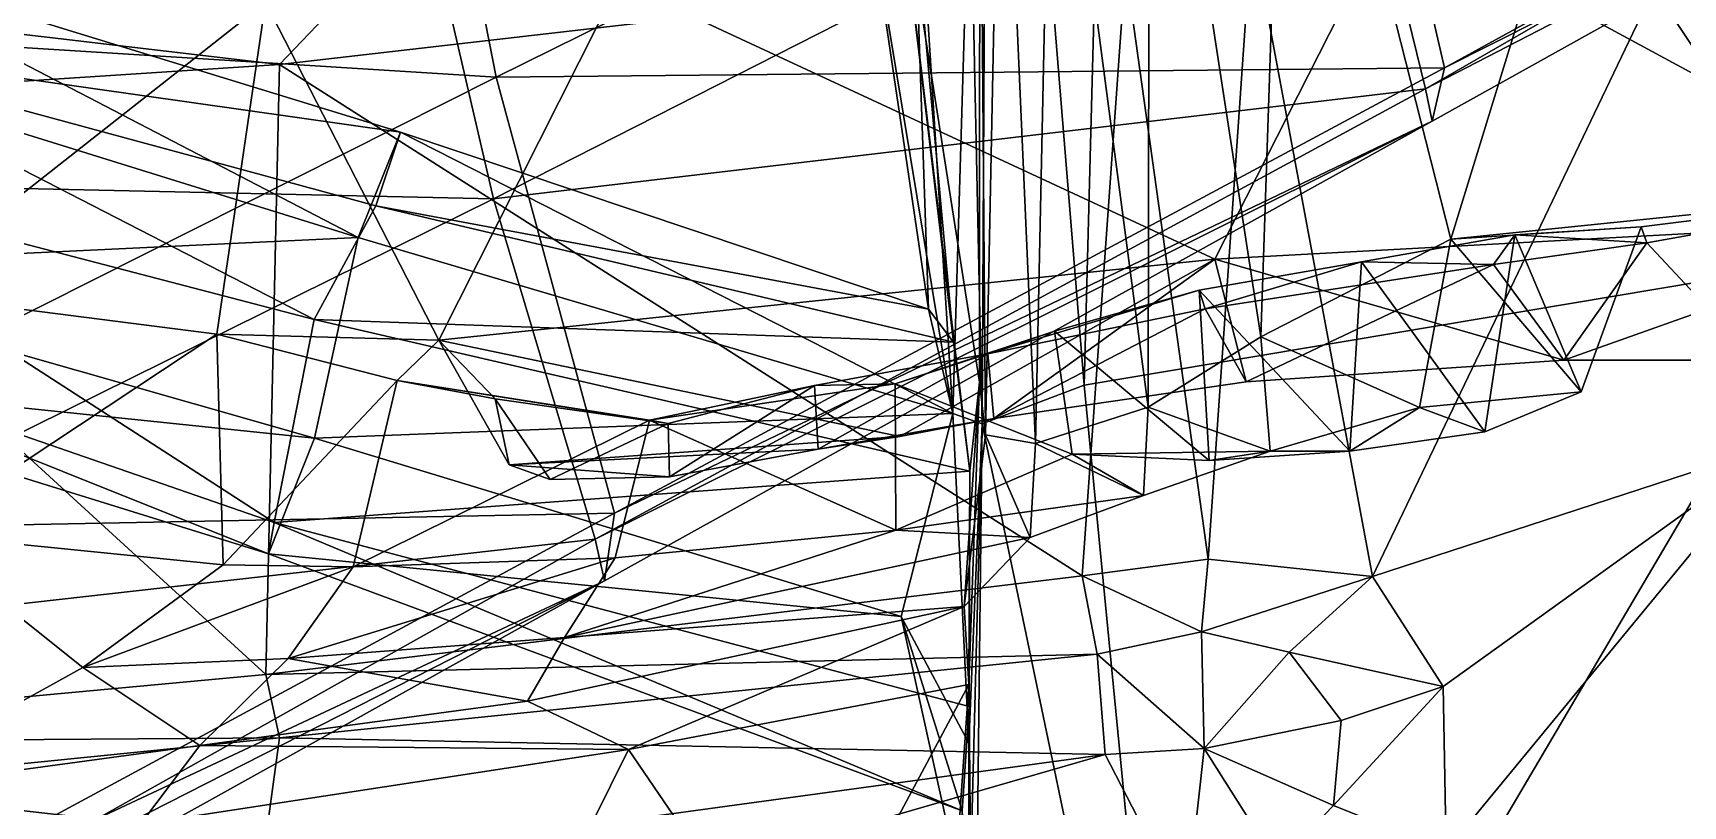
# Model space of a CAD drawing. Extents: x -4.77 to 4.77, y -2.48 to 3.3.
# Drawn here: x 1.644 to 2.1111, y 1.8847 to 2.1036 of the extents above; entities that cross this region are included whole.
import ezdxf

# ---------------------------------------------------------------- set-up
doc = ezdxf.new("R2010")
doc.units = 0

msp = doc.modelspace()

# ---------------------------------------------------------------- linework, layer by layer
for points in [[(2.154, 2.03956, -0.99458), (1.95049, 2.34452, -0.86248), (2.18042, 2.36068, -0.86223)], [(2.154, 2.03956, 0.99458), (2.18042, 2.36068, 0.86223), (1.95049, 2.34452, 0.86248)], [(1.91448, 2.33594, -0.85128), (1.95049, 2.34452, -0.86248), (1.94153, 2.00393, -1.00833)], [(1.91448, 2.33594, 0.85128), (1.94153, 2.00393, 1.00833), (1.95049, 2.34452, 0.86248)], [(2.154, 2.03956, -0.99458), (1.94153, 2.00393, -1.00833), (1.95049, 2.34452, -0.86248)], [(2.154, 2.03956, 0.99458), (1.95049, 2.34452, 0.86248), (1.94153, 2.00393, 1.00833)], [(1.90921, 2.15711, -0.80684), (1.91448, 2.33594, -0.85128), (1.9127, 1.99293, -0.97941)], [(1.90921, 2.15711, 0.80684), (1.9127, 1.99293, 0.97941), (1.91448, 2.33594, 0.85128)], [(1.91448, 2.33594, -0.85128), (1.94153, 2.00393, -1.00833), (1.9127, 1.99293, -0.97941)], [(1.91448, 2.33594, 0.85128), (1.9127, 1.99293, 0.97941), (1.94153, 2.00393, 1.00833)], [(1.7098, 2.11229, -0.01554), (1.6051, 2.02997, -0.17921), (1.58995, 2.29912, -0.19971)], [(1.7098, 2.11229, 0.01554), (1.58995, 2.29912, 0.19971), (1.6051, 2.02997, 0.17921)], [(2.18839, 2.05984, -0.14879), (2.37605, 2.26545, -0.14906), (2.10397, 2.23586, -0.14909)], [(2.18839, 2.05984, 0.14879), (2.10397, 2.23586, 0.14909), (2.37605, 2.26545, 0.14906)], [(1.99864, 2.22912, -0.16676), (2.04531, 2.04523, -0.15152), (2.10397, 2.23586, -0.14909)], [(1.99864, 2.22912, 0.16676), (2.10397, 2.23586, 0.14909), (2.04531, 2.04523, 0.15152)], [(2.18839, 2.05984, -0.14879), (2.10397, 2.23586, -0.14909), (2.04531, 2.04523, -0.15152)], [(2.18839, 2.05984, 0.14879), (2.04531, 2.04523, 0.15152), (2.10397, 2.23586, 0.14909)], [(1.95999, 2.22288, -0.19469), (1.99154, 2.01757, -0.17054), (1.99864, 2.22912, -0.16676)], [(1.95999, 2.22288, 0.19469), (1.99864, 2.22912, 0.16676), (1.99154, 2.01757, 0.17054)], [(1.99864, 2.22912, -0.16676), (1.99154, 2.01757, -0.17054), (2.04531, 2.04523, -0.15152)], [(1.99864, 2.22912, 0.16676), (2.04531, 2.04523, 0.15152), (1.99154, 2.01757, 0.17054)], [(2.01646, 2.21049, 1.40699), (2.29293, 2.23082, 1.49092), (2.04351, 2.09373, 1.41788)], [(2.01646, 2.21049, -1.40699), (2.04351, 2.09373, -1.41788), (2.29293, 2.23082, -1.49092)], [(2.04351, 2.09373, 1.41788), (2.29293, 2.23082, 1.49092), (2.29058, 2.21826, 1.5109)], [(2.04351, 2.09373, -1.41788), (2.29058, 2.21826, -1.5109), (2.29293, 2.23082, -1.49092)], [(1.49596, 2.10853, 1.25658), (1.74858, 2.22629, 1.32958), (1.77507, 2.09107, 1.33724)], [(1.49596, 2.10853, -1.25658), (1.77507, 2.09107, -1.33724), (1.74858, 2.22629, -1.32958)], [(1.74858, 2.22629, 1.32958), (2.01646, 2.21049, 1.40699), (1.77507, 2.09107, 1.33724)], [(1.74858, 2.22629, -1.32958), (1.77507, 2.09107, -1.33724), (2.01646, 2.21049, -1.40699)], [(2.01573, 2.17944, 1.47444), (2.03814, 2.08779, 1.47028), (2.28107, 2.2279, 1.54495)], [(2.01573, 2.17944, -1.47444), (2.28107, 2.2279, -1.54495), (2.03814, 2.08779, -1.47028)], [(2.03814, 2.08779, 1.47028), (2.29058, 2.21826, 1.5109), (2.28107, 2.2279, 1.54495)], [(2.03814, 2.08779, -1.47028), (2.28107, 2.2279, -1.54495), (2.29058, 2.21826, -1.5109)], [(1.95967, 1.99762, -0.19487), (1.95999, 2.22288, -0.19469), (1.93238, 2.20478, -0.23156)], [(1.95967, 1.99762, 0.19487), (1.93238, 2.20478, 0.23156), (1.95999, 2.22288, 0.19469)], [(1.95999, 2.22288, -0.19469), (1.95967, 1.99762, -0.19487), (1.99154, 2.01757, -0.17054)], [(1.95999, 2.22288, 0.19469), (1.99154, 2.01757, 0.17054), (1.95967, 1.99762, 0.19487)], [(2.03814, 2.08779, 1.47028), (2.04003, 2.07868, 1.43827), (2.29058, 2.21826, 1.5109)], [(2.03814, 2.08779, -1.47028), (2.29058, 2.21826, -1.5109), (2.04003, 2.07868, -1.43827)], [(2.04351, 2.09373, 1.41788), (2.29058, 2.21826, 1.5109), (2.04003, 2.07868, 1.43827)], [(2.04351, 2.09373, -1.41788), (2.04003, 2.07868, -1.43827), (2.29058, 2.21826, -1.5109)], [(1.77507, 2.09107, 1.33724), (2.01646, 2.21049, 1.40699), (2.04351, 2.09373, 1.41788)], [(1.77507, 2.09107, -1.33724), (2.04351, 2.09373, -1.41788), (2.01646, 2.21049, -1.40699)], [(1.74525, 2.18187, 1.39629), (1.47654, 2.20524, 1.31864), (1.49067, 2.06288, 1.32272)], [(1.74525, 2.18187, -1.39629), (1.49067, 2.06288, -1.32272), (1.47654, 2.20524, -1.31864)], [(1.91358, 1.98981, -0.30085), (1.91808, 2.20908, -0.27113), (1.912, 2.19669, -0.378)], [(1.91358, 1.98981, 0.30085), (1.912, 2.19669, 0.378), (1.91808, 2.20908, 0.27113)], [(1.92777, 1.98737, -0.2409), (1.91808, 2.20908, -0.27113), (1.91358, 1.98981, -0.30085)], [(1.92777, 1.98737, 0.2409), (1.91358, 1.98981, 0.30085), (1.91808, 2.20908, 0.27113)], [(1.92777, 1.98737, -0.2409), (1.93238, 2.20478, -0.23156), (1.91808, 2.20908, -0.27113)], [(1.92777, 1.98737, 0.2409), (1.91808, 2.20908, 0.27113), (1.93238, 2.20478, 0.23156)], [(1.95967, 1.99762, -0.19487), (1.93238, 2.20478, -0.23156), (1.92777, 1.98737, -0.2409)], [(1.95967, 1.99762, 0.19487), (1.92777, 1.98737, 0.2409), (1.93238, 2.20478, 0.23156)], [(1.88658, 2.16636, -0.6548), (1.91194, 2.00472, -0.38476), (1.912, 2.19669, -0.378)], [(1.88658, 2.16636, 0.6548), (1.912, 2.19669, 0.378), (1.91194, 2.00472, 0.38476)], [(1.91358, 1.98981, -0.30085), (1.912, 2.19669, -0.378), (1.91194, 2.00472, -0.38476)], [(1.91358, 1.98981, 0.30085), (1.91194, 2.00472, 0.38476), (1.912, 2.19669, 0.378)], [(1.49067, 2.06288, 1.32272), (1.77436, 2.05662, 1.40464), (1.74525, 2.18187, 1.39629)], [(1.49067, 2.06288, -1.32272), (1.74525, 2.18187, -1.39629), (1.77436, 2.05662, -1.40464)], [(1.74525, 2.18187, 1.39629), (1.77436, 2.05662, 1.40464), (2.01573, 2.17944, 1.47444)], [(1.74525, 2.18187, -1.39629), (2.01573, 2.17944, -1.47444), (1.77436, 2.05662, -1.40464)], [(1.77436, 2.05662, 1.40464), (2.03814, 2.08779, 1.47028), (2.01573, 2.17944, 1.47444)], [(1.77436, 2.05662, -1.40464), (2.01573, 2.17944, -1.47444), (2.03814, 2.08779, -1.47028)], [(1.90439, 1.99588, -0.78175), (1.88025, 2.14212, -0.74232), (1.89278, 2.17935, -0.77825)], [(1.90439, 1.99588, 0.78175), (1.89278, 2.17935, 0.77825), (1.88025, 2.14212, 0.74232)], [(1.90921, 2.15711, -0.80684), (1.90439, 1.99588, -0.78175), (1.89278, 2.17935, -0.77825)], [(1.90921, 2.15711, 0.80684), (1.89278, 2.17935, 0.77825), (1.90439, 1.99588, 0.78175)], [(1.90452, 2.01607, -0.68119), (1.88658, 2.16636, -0.6548), (1.8937, 2.13468, -0.68449)], [(1.90452, 2.01607, -0.68119), (1.90913, 1.97957, -0.63685), (1.88658, 2.16636, -0.6548)], [(1.88658, 2.16636, -0.6548), (1.90913, 1.97957, -0.63685), (1.91194, 2.00472, -0.38476)], [(1.90452, 2.01607, 0.68119), (1.8937, 2.13468, 0.68449), (1.88658, 2.16636, 0.6548)], [(1.90452, 2.01607, 0.68119), (1.88658, 2.16636, 0.6548), (1.90913, 1.97957, 0.63685)], [(1.88658, 2.16636, 0.6548), (1.91194, 2.00472, 0.38476), (1.90913, 1.97957, 0.63685)], [(1.90921, 2.15711, -0.80684), (1.9127, 1.99293, -0.97941), (1.90439, 1.99588, -0.78175)], [(1.90921, 2.15711, 0.80684), (1.90439, 1.99588, 0.78175), (1.9127, 1.99293, 0.97941)], [(2.18996, 2.05101, 0.03821), (2.02861, 2.13832, 0.03705), (2.20403, 2.15271, 0.04507)], [(2.18996, 2.05101, -0.03821), (2.20403, 2.15271, -0.04507), (2.02861, 2.13832, -0.03705)], [(1.98898, 2.13296, 0.57745), (2.02315, 1.94968, 0.64984), (2.11636, 2.14442, 0.72561)], [(1.98898, 2.13296, -0.57745), (2.11636, 2.14442, -0.72561), (2.02315, 1.94968, -0.64984)], [(2.02315, 1.94968, 0.64984), (2.13918, 1.98755, 0.75225), (2.11636, 2.14442, 0.72561)], [(2.02315, 1.94968, -0.64984), (2.11636, 2.14442, -0.72561), (2.13918, 1.98755, -0.75225)], [(1.89744, 2.0254, -0.73087), (1.8937, 2.13468, -0.68449), (1.88025, 2.14212, -0.74232)], [(1.90439, 1.99588, -0.78175), (1.89744, 2.0254, -0.73087), (1.88025, 2.14212, -0.74232)], [(1.89744, 2.0254, 0.73087), (1.88025, 2.14212, 0.74232), (1.8937, 2.13468, 0.68449)], [(1.90439, 1.99588, 0.78175), (1.88025, 2.14212, 0.74232), (1.89744, 2.0254, 0.73087)], [(1.97857, 2.03953, 0.02084), (1.80993, 2.11805, 0.00529), (2.02861, 2.13832, 0.03705)], [(1.97857, 2.03953, -0.02084), (2.02861, 2.13832, -0.03705), (1.80993, 2.11805, -0.00529)], [(2.18996, 2.05101, 0.03821), (1.97857, 2.03953, 0.02084), (2.02861, 2.13832, 0.03705)], [(2.18996, 2.05101, -0.03821), (2.02861, 2.13832, -0.03705), (1.97857, 2.03953, -0.02084)], [(1.89744, 2.0254, -0.73087), (1.90452, 2.01607, -0.68119), (1.8937, 2.13468, -0.68449)], [(1.89744, 2.0254, 0.73087), (1.8937, 2.13468, 0.68449), (1.90452, 2.01607, 0.68119)], [(1.97662, 1.95461, 0.61262), (1.98898, 2.13296, 0.57745), (1.95323, 2.12237, 0.58051)], [(1.97662, 1.95461, -0.61262), (1.95323, 2.12237, -0.58051), (1.98898, 2.13296, -0.57745)], [(1.98898, 2.13296, 0.57745), (1.97662, 1.95461, 0.61262), (2.02315, 1.94968, 0.64984)], [(1.98898, 2.13296, -0.57745), (2.02315, 1.94968, -0.64984), (1.97662, 1.95461, -0.61262)], [(1.57847, 2.12761, -0.78949), (1.73605, 2.04569, -0.82288), (1.56712, 2.09817, -0.85851)], [(1.57847, 2.12761, 0.78949), (1.56712, 2.09817, 0.85851), (1.73605, 2.04569, 0.82288)], [(1.57169, 2.10053, -0.74594), (1.74798, 2.07554, -0.76084), (1.57847, 2.12761, -0.78949)], [(1.57169, 2.10053, 0.74594), (1.57847, 2.12761, 0.78949), (1.74798, 2.07554, 0.76084)], [(1.57847, 2.12761, -0.78949), (1.74798, 2.07554, -0.76084), (1.73605, 2.04569, -0.82288)], [(1.57847, 2.12761, 0.78949), (1.73605, 2.04569, 0.82288), (1.74798, 2.07554, 0.76084)], [(1.71378, 2.09468, 0.63265), (1.941, 1.94989, 0.61867), (1.95323, 2.12237, 0.58051)], [(1.95323, 2.12237, 0.58051), (1.72643, 2.10794, 0.57902), (1.71378, 2.09468, 0.63265)], [(1.71378, 2.09468, -0.63265), (1.95323, 2.12237, -0.58051), (1.941, 1.94989, -0.61867)], [(1.95323, 2.12237, -0.58051), (1.71378, 2.09468, -0.63265), (1.72643, 2.10794, -0.57902)], [(1.97662, 1.95461, 0.61262), (1.95323, 2.12237, 0.58051), (1.941, 1.94989, 0.61867)], [(1.97662, 1.95461, -0.61262), (1.941, 1.94989, -0.61867), (1.95323, 2.12237, -0.58051)], [(1.7098, 2.11229, -0.01554), (1.80993, 2.11805, 0.00529), (1.75887, 2.01659, -0.01343)], [(1.7098, 2.11229, 0.01554), (1.75887, 2.01659, 0.01343), (1.80993, 2.11805, -0.00529)], [(1.97857, 2.03953, 0.02084), (1.75887, 2.01659, -0.01343), (1.80993, 2.11805, 0.00529)], [(1.97857, 2.03953, -0.02084), (1.80993, 2.11805, -0.00529), (1.75887, 2.01659, 0.01343)], [(1.69599, 2.01832, -0.03498), (1.6051, 2.02997, -0.17921), (1.7098, 2.11229, -0.01554)], [(1.69599, 2.01832, 0.03498), (1.7098, 2.11229, 0.01554), (1.6051, 2.02997, 0.17921)], [(1.7098, 2.11229, -0.01554), (1.75887, 2.01659, -0.01343), (1.69599, 2.01832, -0.03498)], [(1.7098, 2.11229, 0.01554), (1.69599, 2.01832, 0.03498), (1.75887, 2.01659, 0.01343)], [(1.49596, 2.10853, 1.25658), (1.77507, 2.09107, 1.33724), (1.51851, 1.96203, 1.26311)], [(1.49596, 2.10853, -1.25658), (1.51851, 1.96203, -1.26311), (1.77507, 2.09107, -1.33724)], [(1.61165, 2.10671, 0.58666), (1.53387, 2.08302, 0.66963), (1.71378, 2.09468, 0.63265)], [(1.61165, 2.10671, -0.58666), (1.71378, 2.09468, -0.63265), (1.53387, 2.08302, -0.66963)], [(1.61165, 2.10671, 0.58666), (1.71378, 2.09468, 0.63265), (1.72643, 2.10794, 0.57902)], [(1.61165, 2.10671, -0.58666), (1.72643, 2.10794, -0.57902), (1.71378, 2.09468, -0.63265)], [(1.73605, 2.04569, -0.82288), (1.55451, 2.03716, -0.85818), (1.56712, 2.09817, -0.85851)], [(1.73605, 2.04569, 0.82288), (1.56712, 2.09817, 0.85851), (1.55451, 2.03716, 0.85818)], [(1.72356, 2.0225, -0.70019), (1.57169, 2.10053, -0.74594), (1.55537, 2.06641, -0.73614)], [(1.72356, 2.0225, 0.70019), (1.55537, 2.06641, 0.73614), (1.57169, 2.10053, 0.74594)], [(1.57169, 2.10053, -0.74594), (1.74105, 2.0547, -0.71466), (1.74798, 2.07554, -0.76084)], [(1.72356, 2.0225, -0.70019), (1.74105, 2.0547, -0.71466), (1.57169, 2.10053, -0.74594)], [(1.57169, 2.10053, 0.74594), (1.74798, 2.07554, 0.76084), (1.74105, 2.0547, 0.71466)], [(1.72356, 2.0225, 0.70019), (1.57169, 2.10053, 0.74594), (1.74105, 2.0547, 0.71466)], [(1.53387, 2.08302, 0.66963), (1.70983, 1.92195, 0.66249), (1.71378, 2.09468, 0.63265)], [(1.53387, 2.08302, -0.66963), (1.71378, 2.09468, -0.63265), (1.70983, 1.92195, -0.66249)], [(1.71378, 2.09468, 0.63265), (1.70983, 1.92195, 0.66249), (1.941, 1.94989, 0.61867)], [(1.71378, 2.09468, -0.63265), (1.941, 1.94989, -0.61867), (1.70983, 1.92195, -0.66249)], [(1.77507, 2.09107, 1.33724), (2.04351, 2.09373, 1.41788), (1.80861, 1.96761, 1.34856)], [(1.77507, 2.09107, -1.33724), (1.80861, 1.96761, -1.34856), (2.04351, 2.09373, -1.41788)], [(1.80861, 1.96761, 1.34856), (2.04351, 2.09373, 1.41788), (2.04003, 2.07868, 1.43827)], [(1.80861, 1.96761, -1.34856), (2.04003, 2.07868, -1.43827), (2.04351, 2.09373, -1.41788)], [(1.51851, 1.96203, 1.26311), (1.77507, 2.09107, 1.33724), (1.80861, 1.96761, 1.34856)], [(1.51851, 1.96203, -1.26311), (1.80861, 1.96761, -1.34856), (1.77507, 2.09107, -1.33724)], [(1.77436, 2.05662, 1.40464), (1.80308, 1.96025, 1.40542), (2.03814, 2.08779, 1.47028)], [(1.77436, 2.05662, -1.40464), (2.03814, 2.08779, -1.47028), (1.80308, 1.96025, -1.40542)], [(2.04003, 2.07868, 1.43827), (2.03814, 2.08779, 1.47028), (1.80308, 1.96025, 1.40542)], [(2.04003, 2.07868, -1.43827), (1.80308, 1.96025, -1.40542), (2.03814, 2.08779, -1.47028)], [(1.53387, 2.08302, 0.66963), (1.50039, 1.9025, 0.70276), (1.70983, 1.92195, 0.66249)], [(1.53387, 2.08302, -0.66963), (1.70983, 1.92195, -0.66249), (1.50039, 1.9025, -0.70276)], [(2.04003, 2.07868, 1.43827), (1.80308, 1.96025, 1.40542), (1.80572, 1.94845, 1.36833)], [(2.04003, 2.07868, -1.43827), (1.80572, 1.94845, -1.36833), (1.80308, 1.96025, -1.40542)], [(1.80861, 1.96761, 1.34856), (2.04003, 2.07868, 1.43827), (1.80572, 1.94845, 1.36833)], [(1.80861, 1.96761, -1.34856), (1.80572, 1.94845, -1.36833), (2.04003, 2.07868, -1.43827)], [(1.74798, 2.07554, -0.76084), (1.90439, 1.99588, -0.78175), (1.73605, 2.04569, -0.82288)], [(1.74798, 2.07554, 0.76084), (1.73605, 2.04569, 0.82288), (1.90439, 1.99588, 0.78175)], [(1.74105, 2.0547, -0.71466), (1.89744, 2.0254, -0.73087), (1.74798, 2.07554, -0.76084)], [(1.74105, 2.0547, 0.71466), (1.74798, 2.07554, 0.76084), (1.89744, 2.0254, 0.73087)], [(1.74798, 2.07554, -0.76084), (1.89744, 2.0254, -0.73087), (1.90439, 1.99588, -0.78175)], [(1.74798, 2.07554, 0.76084), (1.90439, 1.99588, 0.78175), (1.89744, 2.0254, 0.73087)], [(1.55537, 2.06641, -0.73614), (1.5363, 2.02584, -0.75797), (1.71222, 1.96502, -0.72609)], [(1.55537, 2.06641, 0.73614), (1.71222, 1.96502, 0.72609), (1.5363, 2.02584, 0.75797)], [(1.55537, 2.06641, -0.73614), (1.71222, 1.96502, -0.72609), (1.72356, 2.0225, -0.70019)], [(1.55537, 2.06641, 0.73614), (1.72356, 2.0225, 0.70019), (1.71222, 1.96502, 0.72609)], [(1.49067, 2.06288, 1.32272), (1.51376, 1.92772, 1.32937), (1.77436, 2.05662, 1.40464)], [(1.49067, 2.06288, -1.32272), (1.77436, 2.05662, -1.40464), (1.51376, 1.92772, -1.32937)], [(1.51376, 1.92772, 1.32937), (1.80308, 1.96025, 1.40542), (1.77436, 2.05662, 1.40464)], [(1.51376, 1.92772, -1.32937), (1.77436, 2.05662, -1.40464), (1.80308, 1.96025, -1.40542)], [(2.18839, 2.05984, -0.14879), (2.04531, 2.04523, -0.15152), (2.09924, 2.0487, -0.14858)], [(2.18839, 2.05984, 0.14879), (2.09924, 2.0487, 0.14858), (2.04531, 2.04523, 0.15152)], [(2.09924, 2.0487, -0.14858), (2.10079, 2.04421, -0.06425), (2.18839, 2.05984, -0.14879)], [(2.09924, 2.0487, 0.14858), (2.18839, 2.05984, 0.14879), (2.10079, 2.04421, 0.06425)], [(2.13192, 2.01096, -0.04988), (2.18839, 2.05984, -0.14879), (2.10079, 2.04421, -0.06425)], [(2.13192, 2.01096, 0.04988), (2.10079, 2.04421, 0.06425), (2.18839, 2.05984, 0.14879)], [(1.90452, 2.01607, -0.68119), (1.74105, 2.0547, -0.71466), (1.72356, 2.0225, -0.70019)], [(1.90452, 2.01607, 0.68119), (1.72356, 2.0225, 0.70019), (1.74105, 2.0547, 0.71466)], [(1.74105, 2.0547, -0.71466), (1.90452, 2.01607, -0.68119), (1.89744, 2.0254, -0.73087)], [(1.74105, 2.0547, 0.71466), (1.89744, 2.0254, 0.73087), (1.90452, 2.01607, 0.68119)], [(2.07737, 2.01101, -0.01809), (1.97857, 2.03953, 0.02084), (2.18996, 2.05101, 0.03821)], [(2.07737, 2.01101, 0.01809), (2.18996, 2.05101, -0.03821), (1.97857, 2.03953, -0.02084)], [(2.13192, 2.01096, -0.04988), (2.07737, 2.01101, -0.01809), (2.18996, 2.05101, 0.03821)], [(2.13192, 2.01096, 0.04988), (2.18996, 2.05101, -0.03821), (2.07737, 2.01101, 0.01809)], [(2.05501, 1.99064, -0.11661), (2.0201, 2.03878, -0.077), (2.06348, 2.04649, -0.09172)], [(2.06348, 2.04649, -0.09172), (2.0201, 2.03878, -0.077), (2.05738, 2.03803, -0.03642)], [(2.05501, 1.99064, 0.11661), (2.06348, 2.04649, 0.09172), (2.0201, 2.03878, 0.077)], [(2.06348, 2.04649, 0.09172), (2.05738, 2.03803, 0.03642), (2.0201, 2.03878, 0.077)], [(2.04531, 2.04523, -0.15152), (2.08228, 2.00201, -0.14371), (2.09924, 2.0487, -0.14858)], [(2.04531, 2.04523, 0.15152), (2.09924, 2.0487, 0.14858), (2.08228, 2.00201, 0.14371)], [(2.08228, 2.00201, -0.14371), (2.05501, 1.99064, -0.11661), (2.06348, 2.04649, -0.09172)], [(2.08228, 2.00201, 0.14371), (2.06348, 2.04649, 0.09172), (2.05501, 1.99064, 0.11661)], [(2.06348, 2.04649, -0.09172), (2.05738, 2.03803, -0.03642), (2.10079, 2.04421, -0.06425)], [(2.06348, 2.04649, 0.09172), (2.10079, 2.04421, 0.06425), (2.05738, 2.03803, 0.03642)], [(2.08228, 2.00201, -0.14371), (2.06348, 2.04649, -0.09172), (2.09924, 2.0487, -0.14858)], [(2.09924, 2.0487, -0.14858), (2.06348, 2.04649, -0.09172), (2.10079, 2.04421, -0.06425)], [(2.08228, 2.00201, 0.14371), (2.09924, 2.0487, 0.14858), (2.06348, 2.04649, 0.09172)], [(2.09924, 2.0487, 0.14858), (2.10079, 2.04421, 0.06425), (2.06348, 2.04649, 0.09172)], [(1.73605, 2.04569, -0.82288), (1.72369, 1.98891, -0.82461), (1.55451, 2.03716, -0.85818)], [(1.73605, 2.04569, 0.82288), (1.55451, 2.03716, 0.85818), (1.72369, 1.98891, 0.82461)], [(1.90439, 1.99588, -0.78175), (1.72369, 1.98891, -0.82461), (1.73605, 2.04569, -0.82288)], [(1.90439, 1.99588, 0.78175), (1.73605, 2.04569, 0.82288), (1.72369, 1.98891, 0.82461)], [(1.99154, 2.01757, -0.17054), (2.03644, 1.99753, -0.15172), (2.04531, 2.04523, -0.15152)], [(1.99154, 2.01757, 0.17054), (2.04531, 2.04523, 0.15152), (2.03644, 1.99753, 0.15172)], [(2.04531, 2.04523, -0.15152), (2.03644, 1.99753, -0.15172), (2.08228, 2.00201, -0.14371)], [(2.04531, 2.04523, 0.15152), (2.08228, 2.00201, 0.14371), (2.03644, 1.99753, 0.15172)], [(2.07737, 2.01101, -0.01809), (2.10079, 2.04421, -0.06425), (2.05738, 2.03803, -0.03642)], [(2.07737, 2.01101, 0.01809), (2.05738, 2.03803, 0.03642), (2.10079, 2.04421, 0.06425)], [(2.07737, 2.01101, -0.01809), (2.13192, 2.01096, -0.04988), (2.10079, 2.04421, -0.06425)], [(2.07737, 2.01101, 0.01809), (2.10079, 2.04421, 0.06425), (2.13192, 2.01096, 0.04988)], [(1.72369, 1.98891, -0.82461), (1.54541, 2.00735, -0.81737), (1.55451, 2.03716, -0.85818)], [(1.72369, 1.98891, 0.82461), (1.55451, 2.03716, 0.85818), (1.54541, 2.00735, 0.81737)], [(1.75887, 2.01659, -0.01343), (1.97857, 2.03953, 0.02084), (1.88938, 1.98932, -0.01077)], [(1.75887, 2.01659, 0.01343), (1.88938, 1.98932, 0.01077), (1.97857, 2.03953, -0.02084)], [(1.97857, 2.03953, 0.02084), (1.91598, 1.99447, -0.03641), (1.88938, 1.98932, -0.01077)], [(1.97857, 2.03953, -0.02084), (1.88938, 1.98932, 0.01077), (1.91598, 1.99447, 0.03641)], [(1.97857, 2.03953, 0.02084), (1.98738, 2.00482, -0.0079), (1.91598, 1.99447, -0.03641)], [(1.97857, 2.03953, -0.02084), (1.91598, 1.99447, 0.03641), (1.98738, 2.00482, 0.0079)], [(1.96862, 1.72501, -1.10203), (1.94153, 2.00393, -1.00833), (2.154, 2.03956, -0.99458)], [(1.96862, 1.72501, 1.10203), (2.154, 2.03956, 0.99458), (1.94153, 2.00393, 1.00833)], [(1.96862, 1.72501, -1.10203), (2.154, 2.03956, -0.99458), (2.17327, 1.70239, -1.12546)], [(1.96862, 1.72501, 1.10203), (2.17327, 1.70239, 1.12546), (2.154, 2.03956, 0.99458)], [(1.97576, 2.02552, -0.02899), (2.0201, 2.03878, -0.077), (1.97411, 2.03084, -0.07526)], [(2.01672, 1.98524, -0.10813), (1.97411, 2.03084, -0.07526), (2.0201, 2.03878, -0.077)], [(1.97576, 2.02552, 0.02899), (1.97411, 2.03084, 0.07526), (2.0201, 2.03878, 0.077)], [(2.01672, 1.98524, 0.10813), (2.0201, 2.03878, 0.077), (1.97411, 2.03084, 0.07526)], [(1.97576, 2.02552, -0.02899), (2.05738, 2.03803, -0.03642), (2.0201, 2.03878, -0.077)], [(1.97576, 2.02552, 0.02899), (2.0201, 2.03878, 0.077), (2.05738, 2.03803, 0.03642)], [(2.05738, 2.03803, -0.03642), (1.97576, 2.02552, -0.02899), (1.98738, 2.00482, -0.0079)], [(2.05738, 2.03803, 0.03642), (1.98738, 2.00482, 0.0079), (1.97576, 2.02552, 0.02899)], [(2.07737, 2.01101, -0.01809), (1.98738, 2.00482, -0.0079), (1.97857, 2.03953, 0.02084)], [(2.07737, 2.01101, 0.01809), (1.97857, 2.03953, -0.02084), (1.98738, 2.00482, 0.0079)], [(2.05738, 2.03803, -0.03642), (1.98738, 2.00482, -0.0079), (2.07737, 2.01101, -0.01809)], [(2.05738, 2.03803, 0.03642), (2.07737, 2.01101, 0.01809), (1.98738, 2.00482, 0.0079)], [(2.05501, 1.99064, -0.11661), (2.01672, 1.98524, -0.10813), (2.0201, 2.03878, -0.077)], [(2.05501, 1.99064, 0.11661), (2.0201, 2.03878, 0.077), (2.01672, 1.98524, 0.10813)], [(1.69599, 2.01832, -0.03498), (1.6106, 1.96184, -0.17158), (1.6051, 2.02997, -0.17921)], [(1.69599, 2.01832, 0.03498), (1.6051, 2.02997, 0.17921), (1.6106, 1.96184, 0.17158)], [(1.91428, 2.01281, -0.0545), (1.97411, 2.03084, -0.07526), (1.9331, 2.01918, -0.0906)], [(1.91428, 2.01281, -0.0545), (1.97576, 2.02552, -0.02899), (1.97411, 2.03084, -0.07526)], [(1.91428, 2.01281, 0.0545), (1.9331, 2.01918, 0.0906), (1.97411, 2.03084, 0.07526)], [(1.91428, 2.01281, 0.0545), (1.97411, 2.03084, 0.07526), (1.97576, 2.02552, 0.02899)], [(1.9331, 2.01918, -0.0906), (1.97411, 2.03084, -0.07526), (1.97697, 1.98252, -0.1073)], [(1.9331, 2.01918, 0.0906), (1.97697, 1.98252, 0.1073), (1.97411, 2.03084, 0.07526)], [(2.01672, 1.98524, -0.10813), (1.97697, 1.98252, -0.1073), (1.97411, 2.03084, -0.07526)], [(2.01672, 1.98524, 0.10813), (1.97411, 2.03084, 0.07526), (1.97697, 1.98252, 0.1073)], [(1.5363, 2.02584, -0.75797), (1.71062, 1.95614, -0.78396), (1.71222, 1.96502, -0.72609)], [(1.5363, 2.02584, -0.75797), (1.54541, 2.00735, -0.81737), (1.71062, 1.95614, -0.78396)], [(1.5363, 2.02584, 0.75797), (1.71222, 1.96502, 0.72609), (1.71062, 1.95614, 0.78396)], [(1.5363, 2.02584, 0.75797), (1.71062, 1.95614, 0.78396), (1.54541, 2.00735, 0.81737)], [(1.97576, 2.02552, -0.02899), (1.91428, 2.01281, -0.0545), (1.91598, 1.99447, -0.03641)], [(1.97576, 2.02552, 0.02899), (1.91598, 1.99447, 0.03641), (1.91428, 2.01281, 0.0545)], [(1.97576, 2.02552, -0.02899), (1.91598, 1.99447, -0.03641), (1.98738, 2.00482, -0.0079)], [(1.97576, 2.02552, 0.02899), (1.98738, 2.00482, 0.0079), (1.91598, 1.99447, 0.03641)], [(1.6106, 1.96184, -0.17158), (1.69599, 2.01832, -0.03498), (1.69781, 1.95302, -0.07232)], [(1.6106, 1.96184, 0.17158), (1.69781, 1.95302, 0.07232), (1.69599, 2.01832, 0.03498)], [(1.75887, 2.01659, -0.01343), (1.74708, 2.00524, -0.08278), (1.69599, 2.01832, -0.03498)], [(1.69781, 1.95302, -0.07232), (1.69599, 2.01832, -0.03498), (1.74708, 2.00524, -0.08278)], [(1.75887, 2.01659, 0.01343), (1.69599, 2.01832, 0.03498), (1.74708, 2.00524, 0.08278)], [(1.69781, 1.95302, 0.07232), (1.74708, 2.00524, 0.08278), (1.69599, 2.01832, 0.03498)], [(1.71222, 1.96502, -0.72609), (1.90913, 1.97957, -0.63685), (1.72356, 2.0225, -0.70019)], [(1.71222, 1.96502, 0.72609), (1.72356, 2.0225, 0.70019), (1.90913, 1.97957, 0.63685)], [(1.90452, 2.01607, -0.68119), (1.72356, 2.0225, -0.70019), (1.90913, 1.97957, -0.63685)], [(1.90452, 2.01607, 0.68119), (1.90913, 1.97957, 0.63685), (1.72356, 2.0225, 0.70019)], [(1.91428, 2.01281, -0.0545), (1.9331, 2.01918, -0.0906), (1.88804, 2.00427, -0.11466)], [(1.88804, 2.00427, -0.11466), (1.9331, 2.01918, -0.0906), (1.93812, 1.98436, -0.11676)], [(1.91428, 2.01281, 0.0545), (1.88804, 2.00427, 0.11466), (1.9331, 2.01918, 0.0906)], [(1.88804, 2.00427, 0.11466), (1.93812, 1.98436, 0.11676), (1.9331, 2.01918, 0.0906)], [(1.9331, 2.01918, -0.0906), (1.97697, 1.98252, -0.1073), (1.93812, 1.98436, -0.11676)], [(1.9331, 2.01918, 0.0906), (1.93812, 1.98436, 0.11676), (1.97697, 1.98252, 0.1073)], [(1.75887, 2.01659, -0.01343), (1.7748, 2.00003, -0.045), (1.74708, 2.00524, -0.08278)], [(1.75887, 2.01659, 0.01343), (1.74708, 2.00524, 0.08278), (1.7748, 2.00003, 0.045)], [(1.77872, 1.98134, -0.01277), (1.7748, 2.00003, -0.045), (1.75887, 2.01659, -0.01343)], [(1.75887, 2.01659, -0.01343), (1.88938, 1.98932, -0.01077), (1.77872, 1.98134, -0.01277)], [(1.77872, 1.98134, 0.01277), (1.75887, 2.01659, 0.01343), (1.7748, 2.00003, 0.045)], [(1.75887, 2.01659, 0.01343), (1.77872, 1.98134, 0.01277), (1.88938, 1.98932, 0.01077)], [(1.99422, 1.98516, -0.16576), (1.99154, 2.01757, -0.17054), (1.95967, 1.99762, -0.19487)], [(1.99422, 1.98516, 0.16576), (1.95967, 1.99762, 0.19487), (1.99154, 2.01757, 0.17054)], [(1.99154, 2.01757, -0.17054), (1.99422, 1.98516, -0.16576), (2.03644, 1.99753, -0.15172)], [(1.99154, 2.01757, 0.17054), (2.03644, 1.99753, 0.15172), (1.99422, 1.98516, 0.16576)], [(1.91428, 2.01281, -0.0545), (1.88804, 2.00427, -0.11466), (1.86516, 2.00379, -0.084)], [(1.8662, 1.98577, -0.06049), (1.91428, 2.01281, -0.0545), (1.86516, 2.00379, -0.084)], [(1.91428, 2.01281, 0.0545), (1.86516, 2.00379, 0.084), (1.88804, 2.00427, 0.11466)], [(1.8662, 1.98577, 0.06049), (1.86516, 2.00379, 0.084), (1.91428, 2.01281, 0.0545)], [(1.8662, 1.98577, -0.06049), (1.91598, 1.99447, -0.03641), (1.91428, 2.01281, -0.0545)], [(1.8662, 1.98577, 0.06049), (1.91428, 2.01281, 0.0545), (1.91598, 1.99447, 0.03641)], [(1.72369, 1.98891, -0.82461), (1.71062, 1.95614, -0.78396), (1.54541, 2.00735, -0.81737)], [(1.72369, 1.98891, 0.82461), (1.54541, 2.00735, 0.81737), (1.71062, 1.95614, 0.78396)], [(1.69781, 1.95302, -0.07232), (1.74708, 2.00524, -0.08278), (1.73461, 1.95243, -0.10917)], [(1.69781, 1.95302, 0.07232), (1.73461, 1.95243, 0.10917), (1.74708, 2.00524, 0.08278)], [(1.81853, 1.99398, -0.12627), (1.73461, 1.95243, -0.10917), (1.74708, 2.00524, -0.08278)], [(1.81853, 1.99398, 0.12627), (1.74708, 2.00524, 0.08278), (1.73461, 1.95243, 0.10917)], [(1.82373, 1.99305, -0.0868), (1.74708, 2.00524, -0.08278), (1.7748, 2.00003, -0.045)], [(1.82373, 1.99305, -0.0868), (1.81853, 1.99398, -0.12627), (1.74708, 2.00524, -0.08278)], [(1.82373, 1.99305, 0.0868), (1.7748, 2.00003, 0.045), (1.74708, 2.00524, 0.08278)], [(1.82373, 1.99305, 0.0868), (1.74708, 2.00524, 0.08278), (1.81853, 1.99398, 0.12627)], [(1.86516, 2.00379, -0.084), (1.88804, 2.00427, -0.11466), (1.81853, 1.99398, -0.12627)], [(1.81853, 1.99398, -0.12627), (1.88804, 2.00427, -0.11466), (1.88822, 1.96288, -0.1453)], [(1.86516, 2.00379, 0.084), (1.81853, 1.99398, 0.12627), (1.88804, 2.00427, 0.11466)], [(1.81853, 1.99398, 0.12627), (1.88822, 1.96288, 0.1453), (1.88804, 2.00427, 0.11466)], [(1.88804, 2.00427, -0.11466), (1.93812, 1.98436, -0.11676), (1.88822, 1.96288, -0.1453)], [(1.88804, 2.00427, 0.11466), (1.88822, 1.96288, 0.1453), (1.93812, 1.98436, 0.11676)], [(1.91194, 2.00472, -0.38476), (1.90758, 1.94119, -0.31301), (1.91358, 1.98981, -0.30085)], [(1.91194, 2.00472, -0.38476), (1.90889, 1.91914, -0.45707), (1.90758, 1.94119, -0.31301)], [(1.91194, 2.00472, 0.38476), (1.91358, 1.98981, 0.30085), (1.90758, 1.94119, 0.31301)], [(1.91194, 2.00472, 0.38476), (1.90758, 1.94119, 0.31301), (1.90889, 1.91914, 0.45707)], [(1.90913, 1.97957, -0.63685), (1.90889, 1.91914, -0.45707), (1.91194, 2.00472, -0.38476)], [(1.90913, 1.97957, 0.63685), (1.91194, 2.00472, 0.38476), (1.90889, 1.91914, 0.45707)], [(1.9127, 1.99293, -0.97941), (1.94153, 2.00393, -1.00833), (1.96862, 1.72501, -1.10203)], [(1.9127, 1.99293, 0.97941), (1.96862, 1.72501, 1.10203), (1.94153, 2.00393, 1.00833)], [(1.79039, 1.97718, -0.04268), (1.82373, 1.99305, -0.0868), (1.7748, 2.00003, -0.045)], [(1.77872, 1.98134, -0.01277), (1.79039, 1.97718, -0.04268), (1.7748, 2.00003, -0.045)], [(1.79039, 1.97718, 0.04268), (1.7748, 2.00003, 0.045), (1.82373, 1.99305, 0.0868)], [(1.77872, 1.98134, 0.01277), (1.7748, 2.00003, 0.045), (1.79039, 1.97718, 0.04268)], [(1.86516, 2.00379, -0.084), (1.81853, 1.99398, -0.12627), (1.82373, 1.99305, -0.0868)], [(1.86516, 2.00379, 0.084), (1.82373, 1.99305, 0.0868), (1.81853, 1.99398, 0.12627)], [(1.82419, 1.97797, -0.07021), (1.86516, 2.00379, -0.084), (1.82373, 1.99305, -0.0868)], [(1.82419, 1.97797, 0.07021), (1.82373, 1.99305, 0.0868), (1.86516, 2.00379, 0.084)], [(1.82419, 1.97797, -0.07021), (1.8662, 1.98577, -0.06049), (1.86516, 2.00379, -0.084)], [(1.82419, 1.97797, 0.07021), (1.86516, 2.00379, 0.084), (1.8662, 1.98577, 0.06049)], [(2.05501, 1.99064, -0.11661), (2.08228, 2.00201, -0.14371), (2.03644, 1.99753, -0.15172)], [(2.05501, 1.99064, 0.11661), (2.03644, 1.99753, 0.15172), (2.08228, 2.00201, 0.14371)], [(1.90439, 1.99588, -0.78175), (1.88973, 1.93838, -0.78169), (1.72369, 1.98891, -0.82461)], [(1.90439, 1.99588, 0.78175), (1.72369, 1.98891, 0.82461), (1.88973, 1.93838, 0.78169)], [(1.90885, 1.90249, -0.87205), (1.88973, 1.93838, -0.78169), (1.90439, 1.99588, -0.78175)], [(1.90885, 1.90249, 0.87205), (1.90439, 1.99588, 0.78175), (1.88973, 1.93838, 0.78169)], [(1.90885, 1.90249, -0.87205), (1.90439, 1.99588, -0.78175), (1.9127, 1.99293, -0.97941)], [(1.90885, 1.90249, 0.87205), (1.9127, 1.99293, 0.97941), (1.90439, 1.99588, 0.78175)], [(1.92777, 1.98737, -0.2409), (1.95837, 1.97265, -0.18987), (1.95967, 1.99762, -0.19487)], [(1.92777, 1.98737, 0.2409), (1.95967, 1.99762, 0.19487), (1.95837, 1.97265, 0.18987)], [(1.99422, 1.98516, -0.16576), (1.95967, 1.99762, -0.19487), (1.95837, 1.97265, -0.18987)], [(1.99422, 1.98516, 0.16576), (1.95837, 1.97265, 0.18987), (1.95967, 1.99762, 0.19487)], [(2.01672, 1.98524, -0.10813), (2.03644, 1.99753, -0.15172), (1.99422, 1.98516, -0.16576)], [(2.01672, 1.98524, 0.10813), (1.99422, 1.98516, 0.16576), (2.03644, 1.99753, 0.15172)], [(2.05501, 1.99064, -0.11661), (2.03644, 1.99753, -0.15172), (2.01672, 1.98524, -0.10813)], [(2.05501, 1.99064, 0.11661), (2.01672, 1.98524, 0.10813), (2.03644, 1.99753, 0.15172)], [(1.81853, 1.99398, -0.12627), (1.80881, 1.95503, -0.15063), (1.73461, 1.95243, -0.10917)], [(1.81853, 1.99398, 0.12627), (1.73461, 1.95243, 0.10917), (1.80881, 1.95503, 0.15063)], [(1.79039, 1.97718, -0.04268), (1.82419, 1.97797, -0.07021), (1.82373, 1.99305, -0.0868)], [(1.79039, 1.97718, 0.04268), (1.82373, 1.99305, 0.0868), (1.82419, 1.97797, 0.07021)], [(1.81853, 1.99398, -0.12627), (1.88822, 1.96288, -0.1453), (1.80881, 1.95503, -0.15063)], [(1.81853, 1.99398, 0.12627), (1.80881, 1.95503, 0.15063), (1.88822, 1.96288, 0.1453)], [(1.8662, 1.98577, -0.06049), (1.88938, 1.98932, -0.01077), (1.91598, 1.99447, -0.03641)], [(1.8662, 1.98577, 0.06049), (1.91598, 1.99447, 0.03641), (1.88938, 1.98932, 0.01077)], [(1.90899, 1.85115, -0.85092), (1.90885, 1.90249, -0.87205), (1.9127, 1.99293, -0.97941)], [(1.90899, 1.85115, 0.85092), (1.9127, 1.99293, 0.97941), (1.90885, 1.90249, 0.87205)], [(1.90899, 1.85115, -0.85092), (1.9127, 1.99293, -0.97941), (1.90921, 1.68958, -0.95157)], [(1.90899, 1.85115, 0.85092), (1.90921, 1.68958, 0.95157), (1.9127, 1.99293, 0.97941)], [(1.9127, 1.99293, -0.97941), (1.96862, 1.72501, -1.10203), (1.90921, 1.68958, -0.95157)], [(1.9127, 1.99293, 0.97941), (1.90921, 1.68958, 0.95157), (1.96862, 1.72501, 1.10203)], [(1.88973, 1.93838, -0.78169), (1.71062, 1.95614, -0.78396), (1.72369, 1.98891, -0.82461)], [(1.88973, 1.93838, 0.78169), (1.72369, 1.98891, 0.82461), (1.71062, 1.95614, 0.78396)], [(1.8662, 1.98577, -0.06049), (1.77872, 1.98134, -0.01277), (1.88938, 1.98932, -0.01077)], [(1.8662, 1.98577, 0.06049), (1.88938, 1.98932, 0.01077), (1.77872, 1.98134, 0.01277)], [(1.82419, 1.97797, -0.07021), (1.77872, 1.98134, -0.01277), (1.8662, 1.98577, -0.06049)], [(1.82419, 1.97797, 0.07021), (1.8662, 1.98577, 0.06049), (1.77872, 1.98134, 0.01277)], [(1.92623, 1.9608, -0.23673), (1.91358, 1.98981, -0.30085), (1.90758, 1.94119, -0.31301)], [(1.92623, 1.9608, 0.23673), (1.90758, 1.94119, 0.31301), (1.91358, 1.98981, 0.30085)], [(1.92623, 1.9608, -0.23673), (1.92777, 1.98737, -0.2409), (1.91358, 1.98981, -0.30085)], [(1.92623, 1.9608, 0.23673), (1.91358, 1.98981, 0.30085), (1.92777, 1.98737, 0.2409)], [(1.92777, 1.98737, -0.2409), (1.92623, 1.9608, -0.23673), (1.95837, 1.97265, -0.18987)], [(1.92777, 1.98737, 0.2409), (1.95837, 1.97265, 0.18987), (1.92623, 1.9608, 0.23673)], [(2.01672, 1.98524, -0.10813), (1.99422, 1.98516, -0.16576), (1.97697, 1.98252, -0.1073)], [(2.01672, 1.98524, 0.10813), (1.97697, 1.98252, 0.1073), (1.99422, 1.98516, 0.16576)], [(2.02315, 1.94968, 0.64984), (2.0432, 1.91857, 0.68644), (2.13918, 1.98755, 0.75225)], [(2.02315, 1.94968, -0.64984), (2.13918, 1.98755, -0.75225), (2.0432, 1.91857, -0.68644)], [(2.13918, 1.98755, 0.75225), (2.0432, 1.91857, 0.68644), (2.04401, 1.87201, 0.68883)], [(2.13918, 1.98755, -0.75225), (2.04401, 1.87201, -0.68883), (2.0432, 1.91857, -0.68644)], [(2.13918, 1.98755, 0.75225), (2.04401, 1.87201, 0.68883), (2.12585, 1.76912, 0.76465)], [(2.13918, 1.98755, -0.75225), (2.12585, 1.76912, -0.76465), (2.04401, 1.87201, -0.68883)], [(1.82419, 1.97797, -0.07021), (1.79039, 1.97718, -0.04268), (1.77872, 1.98134, -0.01277)], [(1.82419, 1.97797, 0.07021), (1.77872, 1.98134, 0.01277), (1.79039, 1.97718, 0.04268)], [(1.88822, 1.96288, -0.1453), (1.93812, 1.98436, -0.11676), (1.95837, 1.97265, -0.18987)], [(1.88822, 1.96288, 0.1453), (1.95837, 1.97265, 0.18987), (1.93812, 1.98436, 0.11676)], [(1.93812, 1.98436, -0.11676), (1.99422, 1.98516, -0.16576), (1.95837, 1.97265, -0.18987)], [(1.93812, 1.98436, -0.11676), (1.97697, 1.98252, -0.1073), (1.99422, 1.98516, -0.16576)], [(1.93812, 1.98436, 0.11676), (1.95837, 1.97265, 0.18987), (1.99422, 1.98516, 0.16576)], [(1.93812, 1.98436, 0.11676), (1.99422, 1.98516, 0.16576), (1.97697, 1.98252, 0.1073)], [(1.71222, 1.96502, -0.72609), (1.90896, 1.91286, -0.64893), (1.90913, 1.97957, -0.63685)], [(1.71222, 1.96502, 0.72609), (1.90913, 1.97957, 0.63685), (1.90896, 1.91286, 0.64893)], [(1.90913, 1.97957, -0.63685), (1.90896, 1.91286, -0.64893), (1.90889, 1.91914, -0.45707)], [(1.90913, 1.97957, 0.63685), (1.90889, 1.91914, 0.45707), (1.90896, 1.91286, 0.64893)], [(1.88822, 1.96288, -0.1453), (1.95837, 1.97265, -0.18987), (1.92623, 1.9608, -0.23673)], [(1.88822, 1.96288, 0.1453), (1.92623, 1.9608, 0.23673), (1.95837, 1.97265, 0.18987)], [(1.51851, 1.96203, 1.26311), (1.80861, 1.96761, 1.34856), (1.5574, 1.832, 1.2752)], [(1.51851, 1.96203, -1.26311), (1.5574, 1.832, -1.2752), (1.80861, 1.96761, -1.34856)], [(1.5574, 1.832, 1.2752), (1.80861, 1.96761, 1.34856), (1.80572, 1.94845, 1.36833)], [(1.5574, 1.832, -1.2752), (1.80572, 1.94845, -1.36833), (1.80861, 1.96761, -1.34856)], [(1.71222, 1.96502, -0.72609), (1.71062, 1.95614, -0.78396), (1.90699, 1.88334, -0.73685)], [(1.71222, 1.96502, 0.72609), (1.90699, 1.88334, 0.73685), (1.71062, 1.95614, 0.78396)], [(1.71222, 1.96502, -0.72609), (1.90699, 1.88334, -0.73685), (1.90896, 1.91286, -0.64893)], [(1.71222, 1.96502, 0.72609), (1.90896, 1.91286, 0.64893), (1.90699, 1.88334, 0.73685)], [(1.79441, 1.93249, -0.22868), (1.88822, 1.96288, -0.1453), (1.92623, 1.9608, -0.23673)], [(1.79441, 1.93249, -0.22868), (1.80881, 1.95503, -0.15063), (1.88822, 1.96288, -0.1453)], [(1.79441, 1.93249, 0.22868), (1.92623, 1.9608, 0.23673), (1.88822, 1.96288, 0.1453)], [(1.79441, 1.93249, 0.22868), (1.88822, 1.96288, 0.1453), (1.80881, 1.95503, 0.15063)], [(1.51376, 1.92772, 1.32937), (1.55321, 1.82, 1.33247), (1.80308, 1.96025, 1.40542)], [(1.51376, 1.92772, -1.32937), (1.80308, 1.96025, -1.40542), (1.55321, 1.82, -1.33247)], [(1.80572, 1.94845, 1.36833), (1.80308, 1.96025, 1.40542), (1.55321, 1.82, 1.33247)], [(1.80572, 1.94845, -1.36833), (1.55321, 1.82, -1.33247), (1.80308, 1.96025, -1.40542)], [(1.5946, 1.88872, -0.33798), (1.6106, 1.96184, -0.17158), (1.65805, 1.92394, -0.18487)], [(1.5946, 1.88872, 0.33798), (1.65805, 1.92394, 0.18487), (1.6106, 1.96184, 0.17158)], [(1.6106, 1.96184, -0.17158), (1.69781, 1.95302, -0.07232), (1.65805, 1.92394, -0.18487)], [(1.6106, 1.96184, 0.17158), (1.65805, 1.92394, 0.18487), (1.69781, 1.95302, 0.07232)], [(1.79441, 1.93249, -0.22868), (1.92623, 1.9608, -0.23673), (1.90758, 1.94119, -0.31301)], [(1.79441, 1.93249, 0.22868), (1.90758, 1.94119, 0.31301), (1.92623, 1.9608, 0.23673)], [(1.65805, 1.92394, -0.18487), (1.69781, 1.95302, -0.07232), (1.73461, 1.95243, -0.10917)], [(1.65805, 1.92394, 0.18487), (1.73461, 1.95243, 0.10917), (1.69781, 1.95302, 0.07232)], [(1.88973, 1.93838, -0.78169), (1.90699, 1.88334, -0.73685), (1.71062, 1.95614, -0.78396)], [(1.88973, 1.93838, 0.78169), (1.71062, 1.95614, 0.78396), (1.90699, 1.88334, 0.73685)], [(1.80881, 1.95503, -0.15063), (1.71615, 1.92651, -0.20843), (1.73461, 1.95243, -0.10917)], [(1.80881, 1.95503, -0.15063), (1.79441, 1.93249, -0.22868), (1.71615, 1.92651, -0.20843)], [(1.80881, 1.95503, 0.15063), (1.73461, 1.95243, 0.10917), (1.71615, 1.92651, 0.20843)], [(1.80881, 1.95503, 0.15063), (1.71615, 1.92651, 0.20843), (1.79441, 1.93249, 0.22868)], [(1.97472, 1.93404, 0.65202), (1.97662, 1.95461, 0.61262), (1.941, 1.94989, 0.61867)], [(1.97472, 1.93404, -0.65202), (1.941, 1.94989, -0.61867), (1.97662, 1.95461, -0.61262)], [(1.97472, 1.93404, 0.65202), (2.02315, 1.94968, 0.64984), (1.97662, 1.95461, 0.61262)], [(1.97472, 1.93404, -0.65202), (1.97662, 1.95461, -0.61262), (2.02315, 1.94968, -0.64984)], [(1.80572, 1.94845, 1.36833), (1.55321, 1.82, 1.33247), (1.55506, 1.80911, 1.29424)], [(1.80572, 1.94845, -1.36833), (1.55506, 1.80911, -1.29424), (1.55321, 1.82, -1.33247)], [(1.5574, 1.832, 1.2752), (1.80572, 1.94845, 1.36833), (1.55506, 1.80911, 1.29424)], [(1.5574, 1.832, -1.2752), (1.55506, 1.80911, -1.29424), (1.80572, 1.94845, -1.36833)], [(1.65805, 1.92394, -0.18487), (1.73461, 1.95243, -0.10917), (1.71615, 1.92651, -0.20843)], [(1.65805, 1.92394, 0.18487), (1.71615, 1.92651, 0.20843), (1.73461, 1.95243, 0.10917)], [(1.70983, 1.92195, 0.66249), (1.94518, 1.92776, 0.65602), (1.941, 1.94989, 0.61867)], [(1.70983, 1.92195, -0.66249), (1.941, 1.94989, -0.61867), (1.94518, 1.92776, -0.65602)], [(1.97472, 1.93404, 0.65202), (1.941, 1.94989, 0.61867), (1.94518, 1.92776, 0.65602)], [(1.97472, 1.93404, -0.65202), (1.94518, 1.92776, -0.65602), (1.941, 1.94989, -0.61867)], [(1.97472, 1.93404, 0.65202), (1.9996, 1.92832, 0.6653), (2.02315, 1.94968, 0.64984)], [(1.97472, 1.93404, -0.65202), (2.02315, 1.94968, -0.64984), (1.9996, 1.92832, -0.6653)], [(2.0432, 1.91857, 0.68644), (2.02315, 1.94968, 0.64984), (1.9996, 1.92832, 0.6653)], [(2.0432, 1.91857, -0.68644), (1.9996, 1.92832, -0.6653), (2.02315, 1.94968, -0.64984)], [(1.79441, 1.93249, -0.22868), (1.90758, 1.94119, -0.31301), (1.78392, 1.91439, -0.33242)], [(1.81256, 1.90072, -0.45201), (1.78392, 1.91439, -0.33242), (1.90758, 1.94119, -0.31301)], [(1.79441, 1.93249, 0.22868), (1.78392, 1.91439, 0.33242), (1.90758, 1.94119, 0.31301)], [(1.81256, 1.90072, 0.45201), (1.90758, 1.94119, 0.31301), (1.78392, 1.91439, 0.33242)], [(1.81256, 1.90072, -0.45201), (1.90758, 1.94119, -0.31301), (1.90889, 1.91914, -0.45707)], [(1.81256, 1.90072, 0.45201), (1.90889, 1.91914, 0.45707), (1.90758, 1.94119, 0.31301)], [(1.88973, 1.93838, -0.78169), (1.90899, 1.85115, -0.85092), (1.90699, 1.88334, -0.73685)], [(1.88973, 1.93838, -0.78169), (1.90885, 1.90249, -0.87205), (1.90899, 1.85115, -0.85092)], [(1.88973, 1.93838, 0.78169), (1.90699, 1.88334, 0.73685), (1.90899, 1.85115, 0.85092)], [(1.88973, 1.93838, 0.78169), (1.90899, 1.85115, 0.85092), (1.90885, 1.90249, 0.87205)], [(1.94518, 1.92776, 0.65602), (1.9755, 1.90105, 0.67658), (1.97472, 1.93404, 0.65202)], [(1.94518, 1.92776, -0.65602), (1.97472, 1.93404, -0.65202), (1.9755, 1.90105, -0.67658)], [(1.9755, 1.90105, 0.67658), (1.9996, 1.92832, 0.6653), (1.97472, 1.93404, 0.65202)], [(1.9755, 1.90105, -0.67658), (1.97472, 1.93404, -0.65202), (1.9996, 1.92832, -0.6653)], [(1.78392, 1.91439, -0.33242), (1.71615, 1.92651, -0.20843), (1.79441, 1.93249, -0.22868)], [(1.78392, 1.91439, 0.33242), (1.79441, 1.93249, 0.22868), (1.71615, 1.92651, 0.20843)], [(1.65805, 1.92394, -0.18487), (1.71615, 1.92651, -0.20843), (1.69122, 1.90182, -0.33501)], [(1.65805, 1.92394, 0.18487), (1.69122, 1.90182, 0.33501), (1.71615, 1.92651, 0.20843)], [(1.78392, 1.91439, -0.33242), (1.69122, 1.90182, -0.33501), (1.71615, 1.92651, -0.20843)], [(1.78392, 1.91439, 0.33242), (1.71615, 1.92651, 0.20843), (1.69122, 1.90182, 0.33501)], [(1.70983, 1.92195, 0.66249), (1.7137, 1.90404, 0.69955), (1.94518, 1.92776, 0.65602)], [(1.70983, 1.92195, -0.66249), (1.94518, 1.92776, -0.65602), (1.7137, 1.90404, -0.69955)], [(1.94749, 1.89928, 0.67597), (1.94518, 1.92776, 0.65602), (1.7137, 1.90404, 0.69955)], [(1.94749, 1.89928, -0.67597), (1.7137, 1.90404, -0.69955), (1.94518, 1.92776, -0.65602)], [(1.94518, 1.92776, 0.65602), (1.94749, 1.89928, 0.67597), (1.9755, 1.90105, 0.67658)], [(1.94518, 1.92776, -0.65602), (1.9755, 1.90105, -0.67658), (1.94749, 1.89928, -0.67597)], [(1.9755, 1.90105, 0.67658), (2.0143, 1.90893, 0.68116), (1.9996, 1.92832, 0.6653)], [(1.9755, 1.90105, -0.67658), (1.9996, 1.92832, -0.6653), (2.0143, 1.90893, -0.68116)], [(2.0432, 1.91857, 0.68644), (1.9996, 1.92832, 0.6653), (2.0143, 1.90893, 0.68116)], [(2.0432, 1.91857, -0.68644), (2.0143, 1.90893, -0.68116), (1.9996, 1.92832, -0.6653)], [(1.7137, 1.90404, 0.69955), (1.70983, 1.92195, 0.66249), (1.50039, 1.9025, 0.70276)], [(1.7137, 1.90404, -0.69955), (1.50039, 1.9025, -0.70276), (1.70983, 1.92195, -0.66249)], [(1.65805, 1.92394, -0.18487), (1.69122, 1.90182, -0.33501), (1.5946, 1.88872, -0.33798)], [(1.65805, 1.92394, 0.18487), (1.5946, 1.88872, 0.33798), (1.69122, 1.90182, 0.33501)], [(1.86107, 1.82957, -0.46504), (1.81256, 1.90072, -0.45201), (1.90889, 1.91914, -0.45707)], [(1.86107, 1.82957, 0.46504), (1.90889, 1.91914, 0.45707), (1.81256, 1.90072, 0.45201)], [(1.88436, 1.56405, -0.48194), (1.86107, 1.82957, -0.46504), (1.90889, 1.91914, -0.45707)], [(1.88436, 1.56405, 0.48194), (1.90889, 1.91914, 0.45707), (1.86107, 1.82957, 0.46504)], [(1.91, 1.80197, -0.69719), (1.88436, 1.56405, -0.48194), (1.90889, 1.91914, -0.45707)], [(1.91, 1.80197, 0.69719), (1.90889, 1.91914, 0.45707), (1.88436, 1.56405, 0.48194)], [(1.91, 1.80197, -0.69719), (1.90889, 1.91914, -0.45707), (1.90896, 1.91286, -0.64893)], [(1.91, 1.80197, 0.69719), (1.90896, 1.91286, 0.64893), (1.90889, 1.91914, 0.45707)], [(2.0432, 1.91857, 0.68644), (2.01209, 1.88491, 0.68375), (2.04401, 1.87201, 0.68883)], [(2.0432, 1.91857, 0.68644), (2.0143, 1.90893, 0.68116), (2.01209, 1.88491, 0.68375)], [(2.0432, 1.91857, -0.68644), (2.04401, 1.87201, -0.68883), (2.01209, 1.88491, -0.68375)], [(2.0432, 1.91857, -0.68644), (2.01209, 1.88491, -0.68375), (2.0143, 1.90893, -0.68116)], [(1.69122, 1.90182, -0.33501), (1.78392, 1.91439, -0.33242), (1.81256, 1.90072, -0.45201)], [(1.69122, 1.90182, 0.33501), (1.81256, 1.90072, 0.45201), (1.78392, 1.91439, 0.33242)], [(1.91, 1.80197, -0.69719), (1.90896, 1.91286, -0.64893), (1.90699, 1.88334, -0.73685)], [(1.91, 1.80197, 0.69719), (1.90699, 1.88334, 0.73685), (1.90896, 1.91286, 0.64893)], [(1.9755, 1.90105, 0.67658), (2.01209, 1.88491, 0.68375), (2.0143, 1.90893, 0.68116)], [(1.9755, 1.90105, -0.67658), (2.0143, 1.90893, -0.68116), (2.01209, 1.88491, -0.68375)], [(1.7137, 1.90404, 0.69955), (1.50039, 1.9025, 0.70276), (1.51313, 1.88385, 0.7388)], [(1.7137, 1.90404, -0.69955), (1.51313, 1.88385, -0.7388), (1.50039, 1.9025, -0.70276)], [(1.70864, 1.86662, 0.72578), (1.7137, 1.90404, 0.69955), (1.51313, 1.88385, 0.7388)], [(1.70864, 1.86662, -0.72578), (1.51313, 1.88385, -0.7388), (1.7137, 1.90404, -0.69955)], [(1.5946, 1.88872, -0.33798), (1.69122, 1.90182, -0.33501), (1.6744, 1.8796, -0.48254)], [(1.5946, 1.88872, 0.33798), (1.6744, 1.8796, 0.48254), (1.69122, 1.90182, 0.33501)], [(1.69122, 1.90182, -0.33501), (1.81256, 1.90072, -0.45201), (1.6744, 1.8796, -0.48254)], [(1.69122, 1.90182, 0.33501), (1.6744, 1.8796, 0.48254), (1.81256, 1.90072, 0.45201)], [(1.94749, 1.89928, 0.67597), (1.7137, 1.90404, 0.69955), (1.70864, 1.86662, 0.72578)], [(1.94749, 1.89928, -0.67597), (1.70864, 1.86662, -0.72578), (1.7137, 1.90404, -0.69955)], [(1.78188, 1.83878, -0.48006), (1.6744, 1.8796, -0.48254), (1.81256, 1.90072, -0.45201)], [(1.78188, 1.83878, 0.48006), (1.81256, 1.90072, 0.45201), (1.6744, 1.8796, 0.48254)], [(1.70464, 1.82912, 0.72161), (1.94749, 1.89928, 0.67597), (1.70864, 1.86662, 0.72578)], [(1.70464, 1.82912, 0.72161), (1.9704, 1.85481, 0.6701), (1.94749, 1.89928, 0.67597)], [(1.70464, 1.82912, -0.72161), (1.70864, 1.86662, -0.72578), (1.94749, 1.89928, -0.67597)], [(1.70464, 1.82912, -0.72161), (1.94749, 1.89928, -0.67597), (1.9704, 1.85481, -0.6701)], [(1.86107, 1.82957, -0.46504), (1.78188, 1.83878, -0.48006), (1.81256, 1.90072, -0.45201)], [(1.86107, 1.82957, 0.46504), (1.81256, 1.90072, 0.45201), (1.78188, 1.83878, 0.48006)], [(1.9755, 1.90105, 0.67658), (1.94749, 1.89928, 0.67597), (1.9704, 1.85481, 0.6701)], [(1.9755, 1.90105, -0.67658), (1.9704, 1.85481, -0.6701), (1.94749, 1.89928, -0.67597)], [(1.9755, 1.90105, 0.67658), (1.9704, 1.85481, 0.6701), (1.99616, 1.86831, 0.67749)], [(1.9755, 1.90105, -0.67658), (1.99616, 1.86831, -0.67749), (1.9704, 1.85481, -0.6701)], [(1.9755, 1.90105, 0.67658), (1.99616, 1.86831, 0.67749), (2.01209, 1.88491, 0.68375)], [(1.9755, 1.90105, -0.67658), (2.01209, 1.88491, -0.68375), (1.99616, 1.86831, -0.67749)], [(1.5946, 1.88872, -0.33798), (1.6744, 1.8796, -0.48254), (1.57695, 1.86422, -0.50657)], [(1.5946, 1.88872, 0.33798), (1.57695, 1.86422, 0.50657), (1.6744, 1.8796, 0.48254)], [(1.99616, 1.86831, 0.67749), (2.04401, 1.87201, 0.68883), (2.01209, 1.88491, 0.68375)], [(1.99616, 1.86831, -0.67749), (2.01209, 1.88491, -0.68375), (2.04401, 1.87201, -0.68883)]]:
    msp.add_3dface(points)

doc.saveas('drawing.dxf')
